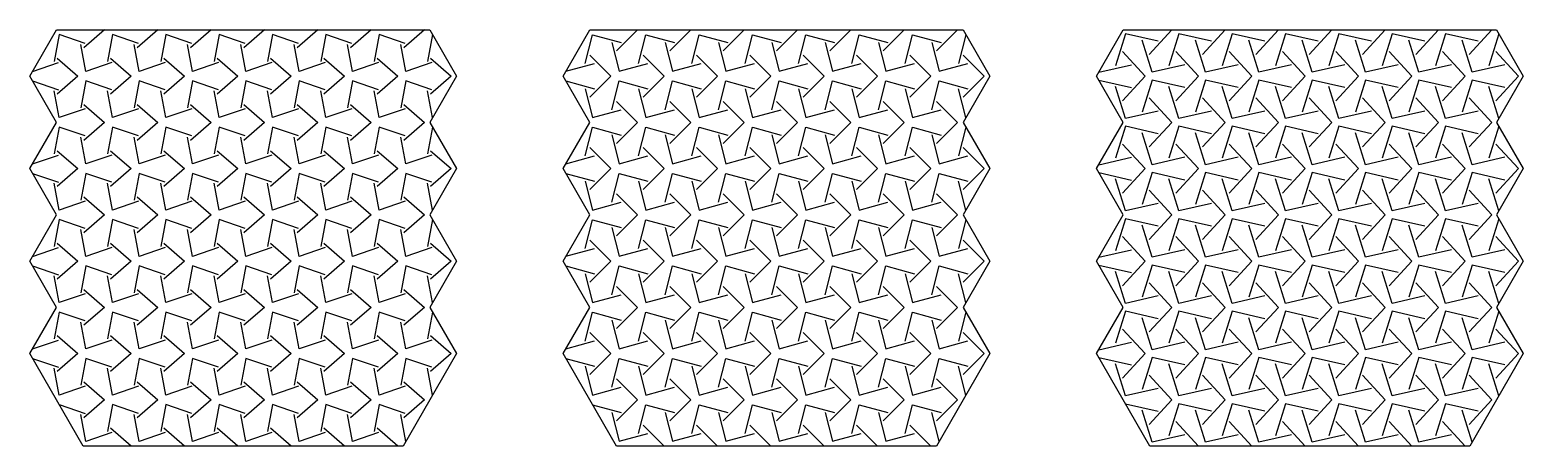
# Model space of a CAD drawing. Extents: x -340 to 140, y -39 to 39.
# Drawn here: x -340 to -60, y -39 to 39 of the extents above; entities that cross this region are included whole.
import ezdxf

# ---------------------------------------------------------------- set-up
doc = ezdxf.new("R2010")
doc.units = 0
doc.layers.add('DEFAULT', color=7, linetype='CONTINUOUS')

msp = doc.modelspace()

# ---------------------------------------------------------------- linework, layer by layer
at = {"layer": 'DEFAULT'}
for p, q in [((-340, 30.31), (-335, 38.97)), ((-334.49, 38.08), (-335.47, 33.06)), ((-335, 38.97), (-265, 38.97)), ((-329.65, 36.43), (-334.49, 38.08)), ((-326.03, 38.97), (-329.88, 35.61)), ((-324.49, 38.08), (-325.47, 33.06)), ((-319.65, 36.43), (-324.49, 38.08)), ((-316.03, 38.97), (-319.88, 35.61)), ((-314.49, 38.08), (-315.47, 33.06)), ((-309.65, 36.43), (-314.49, 38.08)), ((-306.03, 38.97), (-309.88, 35.61)), ((-304.49, 38.08), (-305.47, 33.06)), ((-299.65, 36.43), (-304.49, 38.08)), ((-296.03, 38.97), (-299.88, 35.61)), ((-294.49, 38.08), (-295.47, 33.06)), ((-289.65, 36.43), (-294.49, 38.08)), ((-286.03, 38.97), (-289.88, 35.61)), ((-284.49, 38.08), (-285.47, 33.06)), ((-279.65, 36.43), (-284.49, 38.08)), ((-276.03, 38.97), (-279.88, 35.61)), ((-274.49, 38.08), (-275.47, 33.06)), ((-269.65, 36.43), (-274.49, 38.08)), ((-266.03, 38.97), (-269.88, 35.61)), ((-264.49, 38.08), (-265.47, 33.06)), ((-265, 38.97), (-260, 30.31)), ((-240, 30.31), (-235, 38.97)), ((-235.9, 32.68), (-234.48, 38.07)), ((-235, 38.97), (-165, 38.97)), ((-234.48, 38.07), (-229.1, 36.6)), ((-230.9, 36.61), (-229.48, 31.22)), ((-226.04, 38.97), (-230, 35.04)), ((-225.9, 32.68), (-224.48, 38.07)), ((-224.48, 38.07), (-219.1, 36.6)), ((-220.9, 36.61), (-219.48, 31.22)), ((-216.04, 38.97), (-220, 35.04)), ((-215.9, 32.68), (-214.48, 38.07)), ((-214.48, 38.07), (-209.1, 36.6)), ((-210.9, 36.61), (-209.48, 31.22)), ((-206.04, 38.97), (-210, 35.04)), ((-205.9, 32.68), (-204.48, 38.07)), ((-204.48, 38.07), (-199.1, 36.6)), ((-200.9, 36.61), (-199.48, 31.22)), ((-196.04, 38.97), (-200, 35.04)), ((-195.9, 32.68), (-194.48, 38.07)), ((-194.48, 38.07), (-189.1, 36.6)), ((-190.9, 36.61), (-189.48, 31.22)), ((-186.04, 38.97), (-190, 35.04)), ((-185.9, 32.68), (-184.48, 38.07)), ((-184.48, 38.07), (-179.1, 36.6)), ((-180.9, 36.61), (-179.48, 31.22)), ((-176.04, 38.97), (-180, 35.04)), ((-175.9, 32.68), (-174.48, 38.07)), ((-174.48, 38.07), (-169.1, 36.6)), ((-170.9, 36.61), (-169.48, 31.22)), ((-166.04, 38.97), (-170, 35.04)), ((-164.48, 38.07), (-165.9, 32.68)), ((-165, 38.97), (-160, 30.31)), ((-140, 30.31), (-135, 38.97)), ((-134.58, 38.24), (-136.43, 32.24)), ((-135, 38.97), (-65, 38.97)), ((-128.46, 36.85), (-134.58, 38.24)), ((-129.58, 31.05), (-131.43, 37.04)), ((-125.85, 38.97), (-130.11, 34.37)), ((-124.58, 38.24), (-126.43, 32.24)), ((-118.46, 36.85), (-124.58, 38.24)), ((-119.58, 31.05), (-121.43, 37.04)), ((-115.85, 38.97), (-120.11, 34.37)), ((-114.58, 38.24), (-116.43, 32.24)), ((-108.46, 36.85), (-114.58, 38.24)), ((-109.58, 31.05), (-111.43, 37.04)), ((-105.85, 38.97), (-110.11, 34.37)), ((-104.58, 38.24), (-106.43, 32.24)), ((-98.46, 36.85), (-104.58, 38.24)), ((-99.58, 31.05), (-101.43, 37.04)), ((-95.85, 38.97), (-100.11, 34.37)), ((-94.58, 38.24), (-96.43, 32.24)), ((-88.46, 36.85), (-94.58, 38.24)), ((-89.58, 31.05), (-91.43, 37.04)), ((-85.85, 38.97), (-90.11, 34.37)), ((-84.58, 38.24), (-86.43, 32.24)), ((-78.46, 36.85), (-84.58, 38.24)), ((-79.58, 31.05), (-81.43, 37.04)), ((-75.85, 38.97), (-80.11, 34.37)), ((-74.58, 38.24), (-76.43, 32.24)), ((-68.46, 36.85), (-74.58, 38.24)), ((-69.58, 31.05), (-71.43, 37.04)), ((-65.85, 38.97), (-70.11, 34.37)), ((-64.58, 38.24), (-66.43, 32.24)), ((-65, 38.97), (-60, 30.31)), ((-334.88, 33.67), (-331.03, 30.31)), ((-329.49, 31.2), (-330.47, 36.22)), ((-324.88, 33.67), (-321.03, 30.31)), ((-319.49, 31.2), (-320.47, 36.22)), ((-314.88, 33.67), (-311.03, 30.31)), ((-309.49, 31.2), (-310.47, 36.22)), ((-304.88, 33.67), (-301.03, 30.31)), ((-299.49, 31.2), (-300.47, 36.22)), ((-294.88, 33.67), (-291.03, 30.31)), ((-289.49, 31.2), (-290.47, 36.22)), ((-284.88, 33.67), (-281.03, 30.31)), ((-279.49, 31.2), (-280.47, 36.22)), ((-274.88, 33.67), (-271.03, 30.31)), ((-269.49, 31.2), (-270.47, 36.22)), ((-264.88, 33.67), (-261.03, 30.31)), ((-231.04, 30.31), (-235, 34.24)), ((-221.04, 30.31), (-225, 34.24)), ((-211.04, 30.31), (-215, 34.24)), ((-201.04, 30.31), (-205, 34.24)), ((-191.04, 30.31), (-195, 34.24)), ((-181.04, 30.31), (-185, 34.24)), ((-171.04, 30.31), (-175, 34.24)), ((-161.04, 30.31), (-165, 34.24)), ((-135.11, 34.91), (-130.85, 30.31)), ((-125.11, 34.91), (-120.85, 30.31)), ((-115.11, 34.91), (-110.85, 30.31)), ((-105.11, 34.91), (-100.85, 30.31)), ((-95.11, 34.91), (-90.85, 30.31)), ((-85.11, 34.91), (-80.85, 30.31)), ((-75.11, 34.91), (-70.85, 30.31)), ((-65.11, 34.91), (-60.85, 30.31)), ((-339.49, 31.2), (-334.65, 32.85)), ((-324.65, 32.85), (-329.49, 31.2)), ((-314.65, 32.85), (-319.49, 31.2)), ((-304.65, 32.85), (-309.49, 31.2)), ((-294.65, 32.85), (-299.49, 31.2)), ((-284.65, 32.85), (-289.49, 31.2)), ((-274.65, 32.85), (-279.49, 31.2)), ((-264.65, 32.85), (-269.49, 31.2)), ((-239.48, 31.22), (-234.1, 32.68)), ((-229.48, 31.22), (-224.1, 32.68)), ((-219.48, 31.22), (-214.1, 32.68)), ((-209.48, 31.22), (-204.1, 32.68)), ((-199.48, 31.22), (-194.1, 32.68)), ((-189.48, 31.22), (-184.1, 32.68)), ((-179.48, 31.22), (-174.1, 32.68)), ((-169.48, 31.22), (-164.1, 32.68)), ((-139.58, 31.05), (-133.46, 32.44)), ((-123.46, 32.44), (-129.58, 31.05)), ((-113.46, 32.44), (-119.58, 31.05)), ((-103.46, 32.44), (-109.58, 31.05)), ((-93.46, 32.44), (-99.58, 31.05)), ((-83.46, 32.44), (-89.58, 31.05)), ((-73.46, 32.44), (-79.58, 31.05)), ((-63.46, 32.44), (-69.58, 31.05)), ((-335, 21.65), (-340, 30.31)), ((-339.49, 29.42), (-334.65, 27.77)), ((-331.03, 30.31), (-334.88, 26.95)), ((-329.49, 29.42), (-330.47, 24.4)), ((-324.65, 27.77), (-329.49, 29.42)), ((-321.03, 30.31), (-324.88, 26.95)), ((-319.49, 29.42), (-320.47, 24.4)), ((-314.65, 27.77), (-319.49, 29.42)), ((-311.03, 30.31), (-314.88, 26.95)), ((-309.49, 29.42), (-310.47, 24.4)), ((-304.65, 27.77), (-309.49, 29.42)), ((-301.03, 30.31), (-304.88, 26.95)), ((-299.49, 29.42), (-300.47, 24.4)), ((-294.65, 27.77), (-299.49, 29.42)), ((-291.03, 30.31), (-294.88, 26.95)), ((-289.49, 29.42), (-290.47, 24.4)), ((-284.65, 27.77), (-289.49, 29.42)), ((-281.03, 30.31), (-284.88, 26.95)), ((-279.49, 29.42), (-280.47, 24.4)), ((-274.65, 27.77), (-279.49, 29.42)), ((-271.03, 30.31), (-274.88, 26.95)), ((-269.49, 29.42), (-270.47, 24.4)), ((-264.65, 27.77), (-269.49, 29.42)), ((-260, 30.31), (-265, 21.65)), ((-261.03, 30.31), (-264.88, 26.95)), ((-235, 21.65), (-240, 30.31)), ((-239.48, 29.41), (-234.1, 27.94)), ((-235, 26.38), (-231.04, 30.31)), ((-230.9, 24.02), (-229.48, 29.41)), ((-229.48, 29.41), (-224.1, 27.94)), ((-225, 26.38), (-221.04, 30.31)), ((-220.9, 24.02), (-219.48, 29.41)), ((-219.48, 29.41), (-214.1, 27.94)), ((-215, 26.38), (-211.04, 30.31)), ((-210.9, 24.02), (-209.48, 29.41)), ((-209.48, 29.41), (-204.1, 27.94)), ((-205, 26.38), (-201.04, 30.31)), ((-200.9, 24.02), (-199.48, 29.41)), ((-199.48, 29.41), (-194.1, 27.94)), ((-195, 26.38), (-191.04, 30.31)), ((-190.9, 24.02), (-189.48, 29.41)), ((-189.48, 29.41), (-184.1, 27.94)), ((-185, 26.38), (-181.04, 30.31)), ((-180.9, 24.02), (-179.48, 29.41)), ((-179.48, 29.41), (-174.1, 27.94)), ((-175, 26.38), (-171.04, 30.31)), ((-170.9, 24.02), (-169.48, 29.41)), ((-169.48, 29.41), (-164.1, 27.94)), ((-160, 30.31), (-165, 21.65)), ((-165, 26.38), (-161.04, 30.31)), ((-135, 21.65), (-140, 30.31)), ((-139.58, 29.58), (-133.46, 28.18)), ((-134.58, 22.39), (-136.43, 28.38)), ((-130.85, 30.31), (-135.11, 25.71)), ((-129.58, 29.58), (-131.43, 23.58)), ((-123.46, 28.18), (-129.58, 29.58)), ((-124.58, 22.39), (-126.43, 28.38)), ((-120.85, 30.31), (-125.11, 25.71)), ((-119.58, 29.58), (-121.43, 23.58)), ((-113.46, 28.18), (-119.58, 29.58)), ((-114.58, 22.39), (-116.43, 28.38)), ((-110.85, 30.31), (-115.11, 25.71)), ((-109.58, 29.58), (-111.43, 23.58)), ((-103.46, 28.18), (-109.58, 29.58)), ((-104.58, 22.39), (-106.43, 28.38)), ((-100.85, 30.31), (-105.11, 25.71)), ((-99.58, 29.58), (-101.43, 23.58)), ((-93.46, 28.18), (-99.58, 29.58)), ((-94.58, 22.39), (-96.43, 28.38)), ((-90.85, 30.31), (-95.11, 25.71)), ((-89.58, 29.58), (-91.43, 23.58)), ((-83.46, 28.18), (-89.58, 29.58)), ((-84.58, 22.39), (-86.43, 28.38)), ((-80.85, 30.31), (-85.11, 25.71)), ((-79.58, 29.58), (-81.43, 23.58)), ((-73.46, 28.18), (-79.58, 29.58)), ((-74.58, 22.39), (-76.43, 28.38)), ((-70.85, 30.31), (-75.11, 25.71)), ((-69.58, 29.58), (-71.43, 23.58)), ((-63.46, 28.18), (-69.58, 29.58)), ((-64.58, 22.39), (-66.43, 28.38)), ((-60.85, 30.31), (-65.11, 25.71)), ((-60, 30.31), (-65, 21.65)), ((-334.49, 22.54), (-335.47, 27.56)), ((-324.49, 22.54), (-325.47, 27.56)), ((-314.49, 22.54), (-315.47, 27.56)), ((-304.49, 22.54), (-305.47, 27.56)), ((-294.49, 22.54), (-295.47, 27.56)), ((-284.49, 22.54), (-285.47, 27.56)), ((-274.49, 22.54), (-275.47, 27.56)), ((-264.49, 22.54), (-265.47, 27.56)), ((-235.9, 27.95), (-234.48, 22.56)), ((-226.04, 21.65), (-230, 25.58)), ((-225.9, 27.95), (-224.48, 22.56)), ((-216.04, 21.65), (-220, 25.58)), ((-215.9, 27.95), (-214.48, 22.56)), ((-206.04, 21.65), (-210, 25.58)), ((-205.9, 27.95), (-204.48, 22.56)), ((-196.04, 21.65), (-200, 25.58)), ((-195.9, 27.95), (-194.48, 22.56)), ((-186.04, 21.65), (-190, 25.58)), ((-185.9, 27.95), (-184.48, 22.56)), ((-176.04, 21.65), (-180, 25.58)), ((-175.9, 27.95), (-174.48, 22.56)), ((-166.04, 21.65), (-170, 25.58)), ((-164.48, 22.56), (-165.9, 27.95)), ((-130.11, 26.25), (-125.85, 21.65)), ((-120.11, 26.25), (-115.85, 21.65)), ((-110.11, 26.25), (-105.85, 21.65)), ((-100.11, 26.25), (-95.85, 21.65)), ((-90.11, 26.25), (-85.85, 21.65)), ((-80.11, 26.25), (-75.85, 21.65)), ((-70.11, 26.25), (-65.85, 21.65)), ((-329.65, 24.19), (-334.49, 22.54)), ((-329.88, 25.01), (-326.03, 21.65)), ((-319.65, 24.19), (-324.49, 22.54)), ((-319.88, 25.01), (-316.03, 21.65)), ((-309.65, 24.19), (-314.49, 22.54)), ((-309.88, 25.01), (-306.03, 21.65)), ((-299.65, 24.19), (-304.49, 22.54)), ((-299.88, 25.01), (-296.03, 21.65)), ((-289.65, 24.19), (-294.49, 22.54)), ((-289.88, 25.01), (-286.03, 21.65)), ((-279.65, 24.19), (-284.49, 22.54)), ((-279.88, 25.01), (-276.03, 21.65)), ((-269.65, 24.19), (-274.49, 22.54)), ((-269.88, 25.01), (-266.03, 21.65)), ((-234.48, 22.56), (-229.1, 24.02)), ((-224.48, 22.56), (-219.1, 24.02)), ((-214.48, 22.56), (-209.1, 24.02)), ((-204.48, 22.56), (-199.1, 24.02)), ((-194.48, 22.56), (-189.1, 24.02)), ((-184.48, 22.56), (-179.1, 24.02)), ((-174.48, 22.56), (-169.1, 24.02)), ((-128.46, 23.78), (-134.58, 22.39)), ((-118.46, 23.78), (-124.58, 22.39)), ((-108.46, 23.78), (-114.58, 22.39)), ((-98.46, 23.78), (-104.58, 22.39)), ((-88.46, 23.78), (-94.58, 22.39)), ((-78.46, 23.78), (-84.58, 22.39)), ((-68.46, 23.78), (-74.58, 22.39)), ((-340, 12.99), (-335, 21.65)), ((-334.49, 20.76), (-335.47, 15.74)), ((-329.65, 19.11), (-334.49, 20.76)), ((-326.03, 21.65), (-329.88, 18.29)), ((-324.49, 20.76), (-325.47, 15.74)), ((-319.65, 19.11), (-324.49, 20.76)), ((-316.03, 21.65), (-319.88, 18.29)), ((-314.49, 20.76), (-315.47, 15.74)), ((-309.65, 19.11), (-314.49, 20.76)), ((-306.03, 21.65), (-309.88, 18.29)), ((-304.49, 20.76), (-305.47, 15.74)), ((-299.65, 19.11), (-304.49, 20.76)), ((-296.03, 21.65), (-299.88, 18.29)), ((-294.49, 20.76), (-295.47, 15.74)), ((-289.65, 19.11), (-294.49, 20.76)), ((-286.03, 21.65), (-289.88, 18.29)), ((-284.49, 20.76), (-285.47, 15.74)), ((-279.65, 19.11), (-284.49, 20.76)), ((-276.03, 21.65), (-279.88, 18.29)), ((-274.49, 20.76), (-275.47, 15.74)), ((-269.65, 19.11), (-274.49, 20.76)), ((-266.03, 21.65), (-269.88, 18.29)), ((-264.49, 20.76), (-265.47, 15.74)), ((-265, 21.65), (-260, 12.99)), ((-240, 12.99), (-235, 21.65)), ((-235.9, 15.36), (-234.48, 20.75)), ((-234.48, 20.75), (-229.1, 19.28)), ((-230, 17.72), (-226.04, 21.65)), ((-225.9, 15.36), (-224.48, 20.75)), ((-224.48, 20.75), (-219.1, 19.28)), ((-220, 17.72), (-216.04, 21.65)), ((-215.9, 15.36), (-214.48, 20.75)), ((-214.48, 20.75), (-209.1, 19.28)), ((-210, 17.72), (-206.04, 21.65)), ((-205.9, 15.36), (-204.48, 20.75)), ((-204.48, 20.75), (-199.1, 19.28)), ((-200, 17.72), (-196.04, 21.65)), ((-195.9, 15.36), (-194.48, 20.75)), ((-194.48, 20.75), (-189.1, 19.28)), ((-190, 17.72), (-186.04, 21.65)), ((-185.9, 15.36), (-184.48, 20.75)), ((-184.48, 20.75), (-179.1, 19.28)), ((-180, 17.72), (-176.04, 21.65)), ((-175.9, 15.36), (-174.48, 20.75)), ((-174.48, 20.75), (-169.1, 19.28)), ((-170, 17.72), (-166.04, 21.65)), ((-164.48, 20.75), (-165.9, 15.36)), ((-165, 21.65), (-160, 12.99)), ((-140, 12.99), (-135, 21.65)), ((-134.58, 20.92), (-136.43, 14.92)), ((-128.46, 19.52), (-134.58, 20.92)), ((-129.58, 13.73), (-131.43, 19.72)), ((-125.85, 21.65), (-130.11, 17.05)), ((-124.58, 20.92), (-126.43, 14.92)), ((-118.46, 19.52), (-124.58, 20.92)), ((-119.58, 13.73), (-121.43, 19.72)), ((-115.85, 21.65), (-120.11, 17.05)), ((-114.58, 20.92), (-116.43, 14.92)), ((-108.46, 19.52), (-114.58, 20.92)), ((-109.58, 13.73), (-111.43, 19.72)), ((-105.85, 21.65), (-110.11, 17.05)), ((-104.58, 20.92), (-106.43, 14.92)), ((-98.46, 19.52), (-104.58, 20.92)), ((-99.58, 13.73), (-101.43, 19.72)), ((-95.85, 21.65), (-100.11, 17.05)), ((-94.58, 20.92), (-96.43, 14.92)), ((-88.46, 19.52), (-94.58, 20.92)), ((-89.58, 13.73), (-91.43, 19.72)), ((-85.85, 21.65), (-90.11, 17.05)), ((-84.58, 20.92), (-86.43, 14.92)), ((-78.46, 19.52), (-84.58, 20.92)), ((-79.58, 13.73), (-81.43, 19.72)), ((-75.85, 21.65), (-80.11, 17.05)), ((-74.58, 20.92), (-76.43, 14.92)), ((-68.46, 19.52), (-74.58, 20.92)), ((-69.58, 13.73), (-71.43, 19.72)), ((-65.85, 21.65), (-70.11, 17.05)), ((-64.58, 20.92), (-66.43, 14.92)), ((-65, 21.65), (-60, 12.99)), ((-329.49, 13.88), (-330.47, 18.9)), ((-319.49, 13.88), (-320.47, 18.9)), ((-309.49, 13.88), (-310.47, 18.9)), ((-299.49, 13.88), (-300.47, 18.9)), ((-289.49, 13.88), (-290.47, 18.9)), ((-279.49, 13.88), (-280.47, 18.9)), ((-269.49, 13.88), (-270.47, 18.9)), ((-231.04, 12.99), (-235, 16.92)), ((-230.9, 19.29), (-229.48, 13.9)), ((-221.04, 12.99), (-225, 16.92)), ((-220.9, 19.29), (-219.48, 13.9)), ((-211.04, 12.99), (-215, 16.92)), ((-210.9, 19.29), (-209.48, 13.9)), ((-201.04, 12.99), (-205, 16.92)), ((-200.9, 19.29), (-199.48, 13.9)), ((-191.04, 12.99), (-195, 16.92)), ((-190.9, 19.29), (-189.48, 13.9)), ((-181.04, 12.99), (-185, 16.92)), ((-180.9, 19.29), (-179.48, 13.9)), ((-171.04, 12.99), (-175, 16.92)), ((-170.9, 19.29), (-169.48, 13.9)), ((-161.04, 12.99), (-165, 16.92)), ((-135.11, 17.59), (-130.85, 12.99)), ((-125.11, 17.59), (-120.85, 12.99)), ((-115.11, 17.59), (-110.85, 12.99)), ((-105.11, 17.59), (-100.85, 12.99)), ((-95.11, 17.59), (-90.85, 12.99)), ((-85.11, 17.59), (-80.85, 12.99)), ((-75.11, 17.59), (-70.85, 12.99)), ((-65.11, 17.59), (-60.85, 12.99)), ((-339.49, 13.88), (-334.65, 15.53)), ((-334.88, 16.35), (-331.03, 12.99)), ((-324.65, 15.53), (-329.49, 13.88)), ((-324.88, 16.35), (-321.03, 12.99)), ((-314.65, 15.53), (-319.49, 13.88)), ((-314.88, 16.35), (-311.03, 12.99)), ((-304.65, 15.53), (-309.49, 13.88)), ((-304.88, 16.35), (-301.03, 12.99)), ((-294.65, 15.53), (-299.49, 13.88)), ((-294.88, 16.35), (-291.03, 12.99)), ((-284.65, 15.53), (-289.49, 13.88)), ((-284.88, 16.35), (-281.03, 12.99)), ((-274.65, 15.53), (-279.49, 13.88)), ((-274.88, 16.35), (-271.03, 12.99)), ((-264.65, 15.53), (-269.49, 13.88)), ((-264.88, 16.35), (-261.03, 12.99)), ((-239.48, 13.9), (-234.1, 15.36)), ((-229.48, 13.9), (-224.1, 15.36)), ((-219.48, 13.9), (-214.1, 15.36)), ((-209.48, 13.9), (-204.1, 15.36)), ((-199.48, 13.9), (-194.1, 15.36)), ((-189.48, 13.9), (-184.1, 15.36)), ((-179.48, 13.9), (-174.1, 15.36)), ((-169.48, 13.9), (-164.1, 15.36)), ((-139.58, 13.73), (-133.46, 15.12)), ((-123.46, 15.12), (-129.58, 13.73)), ((-113.46, 15.12), (-119.58, 13.73)), ((-103.46, 15.12), (-109.58, 13.73)), ((-93.46, 15.12), (-99.58, 13.73)), ((-83.46, 15.12), (-89.58, 13.73)), ((-73.46, 15.12), (-79.58, 13.73)), ((-63.46, 15.12), (-69.58, 13.73)), ((-335, 4.33), (-340, 12.99)), ((-339.49, 12.1), (-334.65, 10.45)), ((-331.03, 12.99), (-334.88, 9.63)), ((-329.49, 12.1), (-330.47, 7.08)), ((-324.65, 10.45), (-329.49, 12.1)), ((-321.03, 12.99), (-324.88, 9.63)), ((-319.49, 12.1), (-320.47, 7.08)), ((-314.65, 10.45), (-319.49, 12.1)), ((-311.03, 12.99), (-314.88, 9.63)), ((-309.49, 12.1), (-310.47, 7.08)), ((-304.65, 10.45), (-309.49, 12.1)), ((-301.03, 12.99), (-304.88, 9.63)), ((-299.49, 12.1), (-300.47, 7.08)), ((-294.65, 10.45), (-299.49, 12.1)), ((-291.03, 12.99), (-294.88, 9.63)), ((-289.49, 12.1), (-290.47, 7.08)), ((-284.65, 10.45), (-289.49, 12.1)), ((-281.03, 12.99), (-284.88, 9.63)), ((-279.49, 12.1), (-280.47, 7.08)), ((-274.65, 10.45), (-279.49, 12.1)), ((-271.03, 12.99), (-274.88, 9.63)), ((-269.49, 12.1), (-270.47, 7.08)), ((-264.65, 10.45), (-269.49, 12.1)), ((-260, 12.99), (-265, 4.33)), ((-261.03, 12.99), (-264.88, 9.63)), ((-235, 4.33), (-240, 12.99)), ((-239.48, 12.09), (-234.1, 10.62)), ((-235, 9.06), (-231.04, 12.99)), ((-230.9, 6.7), (-229.48, 12.09)), ((-229.48, 12.09), (-224.1, 10.62)), ((-225, 9.06), (-221.04, 12.99)), ((-220.9, 6.7), (-219.48, 12.09)), ((-219.48, 12.09), (-214.1, 10.62)), ((-215, 9.06), (-211.04, 12.99)), ((-210.9, 6.7), (-209.48, 12.09)), ((-209.48, 12.09), (-204.1, 10.62)), ((-205, 9.06), (-201.04, 12.99)), ((-200.9, 6.7), (-199.48, 12.09)), ((-199.48, 12.09), (-194.1, 10.62)), ((-195, 9.06), (-191.04, 12.99)), ((-190.9, 6.7), (-189.48, 12.09)), ((-189.48, 12.09), (-184.1, 10.62)), ((-185, 9.06), (-181.04, 12.99)), ((-180.9, 6.7), (-179.48, 12.09)), ((-179.48, 12.09), (-174.1, 10.62)), ((-175, 9.06), (-171.04, 12.99)), ((-170.9, 6.7), (-169.48, 12.09)), ((-169.48, 12.09), (-164.1, 10.62)), ((-160, 12.99), (-165, 4.33)), ((-165, 9.06), (-161.04, 12.99)), ((-135, 4.33), (-140, 12.99)), ((-139.58, 12.26), (-133.46, 10.86)), ((-130.85, 12.99), (-135.11, 8.39)), ((-129.58, 12.26), (-131.43, 6.26)), ((-123.46, 10.86), (-129.58, 12.26)), ((-120.85, 12.99), (-125.11, 8.39)), ((-119.58, 12.26), (-121.43, 6.26)), ((-113.46, 10.86), (-119.58, 12.26)), ((-110.85, 12.99), (-115.11, 8.39)), ((-109.58, 12.26), (-111.43, 6.26)), ((-103.46, 10.86), (-109.58, 12.26)), ((-100.85, 12.99), (-105.11, 8.39)), ((-99.58, 12.26), (-101.43, 6.26)), ((-93.46, 10.86), (-99.58, 12.26)), ((-90.85, 12.99), (-95.11, 8.39)), ((-89.58, 12.26), (-91.43, 6.26)), ((-83.46, 10.86), (-89.58, 12.26)), ((-80.85, 12.99), (-85.11, 8.39)), ((-79.58, 12.26), (-81.43, 6.26)), ((-73.46, 10.86), (-79.58, 12.26)), ((-70.85, 12.99), (-75.11, 8.39)), ((-69.58, 12.26), (-71.43, 6.26)), ((-63.46, 10.86), (-69.58, 12.26)), ((-60.85, 12.99), (-65.11, 8.39)), ((-60, 12.99), (-65, 4.33)), ((-334.49, 5.22), (-335.47, 10.24)), ((-324.49, 5.22), (-325.47, 10.24)), ((-314.49, 5.22), (-315.47, 10.24)), ((-304.49, 5.22), (-305.47, 10.24)), ((-294.49, 5.22), (-295.47, 10.24)), ((-284.49, 5.22), (-285.47, 10.24)), ((-274.49, 5.22), (-275.47, 10.24)), ((-264.49, 5.22), (-265.47, 10.24)), ((-235.9, 10.63), (-234.48, 5.24)), ((-225.9, 10.63), (-224.48, 5.24)), ((-215.9, 10.63), (-214.48, 5.24)), ((-205.9, 10.63), (-204.48, 5.24)), ((-195.9, 10.63), (-194.48, 5.24)), ((-185.9, 10.63), (-184.48, 5.24)), ((-175.9, 10.63), (-174.48, 5.24)), ((-164.48, 5.24), (-165.9, 10.63)), ((-134.58, 5.07), (-136.43, 11.06)), ((-130.11, 8.93), (-125.85, 4.33)), ((-124.58, 5.07), (-126.43, 11.06)), ((-120.11, 8.93), (-115.85, 4.33)), ((-114.58, 5.07), (-116.43, 11.06)), ((-110.11, 8.93), (-105.85, 4.33)), ((-104.58, 5.07), (-106.43, 11.06)), ((-100.11, 8.93), (-95.85, 4.33)), ((-94.58, 5.07), (-96.43, 11.06)), ((-90.11, 8.93), (-85.85, 4.33)), ((-84.58, 5.07), (-86.43, 11.06)), ((-80.11, 8.93), (-75.85, 4.33)), ((-74.58, 5.07), (-76.43, 11.06)), ((-70.11, 8.93), (-65.85, 4.33)), ((-64.58, 5.07), (-66.43, 11.06)), ((-329.65, 6.87), (-334.49, 5.22)), ((-329.88, 7.69), (-326.03, 4.33)), ((-319.65, 6.87), (-324.49, 5.22)), ((-319.88, 7.69), (-316.03, 4.33)), ((-309.65, 6.87), (-314.49, 5.22)), ((-309.88, 7.69), (-306.03, 4.33)), ((-299.65, 6.87), (-304.49, 5.22)), ((-299.88, 7.69), (-296.03, 4.33)), ((-289.65, 6.87), (-294.49, 5.22)), ((-289.88, 7.69), (-286.03, 4.33)), ((-279.65, 6.87), (-284.49, 5.22)), ((-279.88, 7.69), (-276.03, 4.33)), ((-269.65, 6.87), (-274.49, 5.22)), ((-269.88, 7.69), (-266.03, 4.33)), ((-234.48, 5.24), (-229.1, 6.7)), ((-226.04, 4.33), (-230, 8.26)), ((-224.48, 5.24), (-219.1, 6.7)), ((-216.04, 4.33), (-220, 8.26)), ((-214.48, 5.24), (-209.1, 6.7)), ((-206.04, 4.33), (-210, 8.26)), ((-204.48, 5.24), (-199.1, 6.7)), ((-196.04, 4.33), (-200, 8.26)), ((-194.48, 5.24), (-189.1, 6.7)), ((-186.04, 4.33), (-190, 8.26)), ((-184.48, 5.24), (-179.1, 6.7)), ((-176.04, 4.33), (-180, 8.26)), ((-174.48, 5.24), (-169.1, 6.7)), ((-166.04, 4.33), (-170, 8.26)), ((-128.46, 6.46), (-134.58, 5.07)), ((-118.46, 6.46), (-124.58, 5.07)), ((-108.46, 6.46), (-114.58, 5.07)), ((-98.46, 6.46), (-104.58, 5.07)), ((-88.46, 6.46), (-94.58, 5.07)), ((-78.46, 6.46), (-84.58, 5.07)), ((-68.46, 6.46), (-74.58, 5.07)), ((-340, -4.33), (-335, 4.33)), ((-334.49, 3.44), (-335.47, -1.58)), ((-329.65, 1.79), (-334.49, 3.44)), ((-326.03, 4.33), (-329.88, 0.97)), ((-324.49, 3.44), (-325.47, -1.58)), ((-319.65, 1.79), (-324.49, 3.44)), ((-316.03, 4.33), (-319.88, 0.97)), ((-314.49, 3.44), (-315.47, -1.58)), ((-309.65, 1.79), (-314.49, 3.44)), ((-306.03, 4.33), (-309.88, 0.97)), ((-304.49, 3.44), (-305.47, -1.58)), ((-299.65, 1.79), (-304.49, 3.44)), ((-296.03, 4.33), (-299.88, 0.97)), ((-294.49, 3.44), (-295.47, -1.58)), ((-289.65, 1.79), (-294.49, 3.44)), ((-286.03, 4.33), (-289.88, 0.97)), ((-284.49, 3.44), (-285.47, -1.58)), ((-279.65, 1.79), (-284.49, 3.44)), ((-276.03, 4.33), (-279.88, 0.97)), ((-274.49, 3.44), (-275.47, -1.58)), ((-269.65, 1.79), (-274.49, 3.44)), ((-266.03, 4.33), (-269.88, 0.97)), ((-264.49, 3.44), (-265.47, -1.58)), ((-265, 4.33), (-260, -4.33)), ((-240, -4.33), (-235, 4.33)), ((-235.9, -1.97), (-234.48, 3.43)), ((-234.48, 3.43), (-229.1, 1.96)), ((-230, 0.4), (-226.04, 4.33)), ((-225.9, -1.97), (-224.48, 3.43)), ((-224.48, 3.43), (-219.1, 1.96)), ((-220, 0.4), (-216.04, 4.33)), ((-215.9, -1.97), (-214.48, 3.43)), ((-214.48, 3.43), (-209.1, 1.96)), ((-210, 0.4), (-206.04, 4.33)), ((-205.9, -1.97), (-204.48, 3.43)), ((-204.48, 3.43), (-199.1, 1.96)), ((-200, 0.4), (-196.04, 4.33)), ((-195.9, -1.97), (-194.48, 3.43)), ((-194.48, 3.43), (-189.1, 1.96)), ((-190, 0.4), (-186.04, 4.33)), ((-185.9, -1.97), (-184.48, 3.43)), ((-184.48, 3.43), (-179.1, 1.96)), ((-180, 0.4), (-176.04, 4.33)), ((-175.9, -1.97), (-174.48, 3.43)), ((-174.48, 3.43), (-169.1, 1.96)), ((-170, 0.4), (-166.04, 4.33)), ((-164.48, 3.43), (-165.9, -1.97)), ((-165, 4.33), (-160, -4.33)), ((-140, -4.33), (-135, 4.33)), ((-134.58, 3.59), (-136.43, -2.4)), ((-128.46, 2.2), (-134.58, 3.59)), ((-125.85, 4.33), (-130.11, -0.27)), ((-124.58, 3.59), (-126.43, -2.4)), ((-118.46, 2.2), (-124.58, 3.59)), ((-115.85, 4.33), (-120.11, -0.27)), ((-114.58, 3.59), (-116.43, -2.4)), ((-108.46, 2.2), (-114.58, 3.59)), ((-105.85, 4.33), (-110.11, -0.27)), ((-104.58, 3.59), (-106.43, -2.4)), ((-98.46, 2.2), (-104.58, 3.59)), ((-95.85, 4.33), (-100.11, -0.27)), ((-94.58, 3.59), (-96.43, -2.4)), ((-88.46, 2.2), (-94.58, 3.59)), ((-85.85, 4.33), (-90.11, -0.27)), ((-84.58, 3.59), (-86.43, -2.4)), ((-78.46, 2.2), (-84.58, 3.59)), ((-75.85, 4.33), (-80.11, -0.27)), ((-74.58, 3.59), (-76.43, -2.4)), ((-68.46, 2.2), (-74.58, 3.59)), ((-65.85, 4.33), (-70.11, -0.27)), ((-64.58, 3.59), (-66.43, -2.4)), ((-65, 4.33), (-60, -4.33)), ((-329.49, -3.44), (-330.47, 1.58)), ((-319.49, -3.44), (-320.47, 1.58)), ((-309.49, -3.44), (-310.47, 1.58)), ((-299.49, -3.44), (-300.47, 1.58)), ((-289.49, -3.44), (-290.47, 1.58)), ((-279.49, -3.44), (-280.47, 1.58)), ((-269.49, -3.44), (-270.47, 1.58)), ((-230.9, 1.97), (-229.48, -3.43)), ((-220.9, 1.97), (-219.48, -3.43)), ((-210.9, 1.97), (-209.48, -3.43)), ((-200.9, 1.97), (-199.48, -3.43)), ((-190.9, 1.97), (-189.48, -3.43)), ((-180.9, 1.97), (-179.48, -3.43)), ((-170.9, 1.97), (-169.48, -3.43)), ((-135.11, 0.27), (-130.85, -4.33)), ((-129.58, -3.59), (-131.43, 2.4)), ((-125.11, 0.27), (-120.85, -4.33)), ((-119.58, -3.59), (-121.43, 2.4)), ((-115.11, 0.27), (-110.85, -4.33)), ((-109.58, -3.59), (-111.43, 2.4)), ((-105.11, 0.27), (-100.85, -4.33)), ((-99.58, -3.59), (-101.43, 2.4)), ((-95.11, 0.27), (-90.85, -4.33)), ((-89.58, -3.59), (-91.43, 2.4)), ((-85.11, 0.27), (-80.85, -4.33)), ((-79.58, -3.59), (-81.43, 2.4)), ((-75.11, 0.27), (-70.85, -4.33)), ((-69.58, -3.59), (-71.43, 2.4)), ((-65.11, 0.27), (-60.85, -4.33)), ((-339.49, -3.44), (-334.65, -1.79)), ((-334.88, -0.97), (-331.03, -4.33)), ((-324.65, -1.79), (-329.49, -3.44)), ((-324.88, -0.97), (-321.03, -4.33)), ((-314.65, -1.79), (-319.49, -3.44)), ((-314.88, -0.97), (-311.03, -4.33)), ((-304.65, -1.79), (-309.49, -3.44)), ((-304.88, -0.97), (-301.03, -4.33)), ((-294.65, -1.79), (-299.49, -3.44)), ((-294.88, -0.97), (-291.03, -4.33)), ((-284.65, -1.79), (-289.49, -3.44)), ((-284.88, -0.97), (-281.03, -4.33)), ((-274.65, -1.79), (-279.49, -3.44)), ((-274.88, -0.97), (-271.03, -4.33)), ((-264.65, -1.79), (-269.49, -3.44)), ((-264.88, -0.97), (-261.03, -4.33)), ((-239.48, -3.43), (-234.1, -1.96)), ((-231.04, -4.33), (-235, -0.4)), ((-229.48, -3.43), (-224.1, -1.96)), ((-221.04, -4.33), (-225, -0.4)), ((-219.48, -3.43), (-214.1, -1.96)), ((-211.04, -4.33), (-215, -0.4)), ((-209.48, -3.43), (-204.1, -1.96)), ((-201.04, -4.33), (-205, -0.4)), ((-199.48, -3.43), (-194.1, -1.96)), ((-191.04, -4.33), (-195, -0.4)), ((-189.48, -3.43), (-184.1, -1.96)), ((-181.04, -4.33), (-185, -0.4)), ((-179.48, -3.43), (-174.1, -1.96)), ((-171.04, -4.33), (-175, -0.4)), ((-169.48, -3.43), (-164.1, -1.96)), ((-161.04, -4.33), (-165, -0.4)), ((-139.58, -3.59), (-133.46, -2.2)), ((-123.46, -2.2), (-129.58, -3.59)), ((-113.46, -2.2), (-119.58, -3.59)), ((-103.46, -2.2), (-109.58, -3.59)), ((-93.46, -2.2), (-99.58, -3.59)), ((-83.46, -2.2), (-89.58, -3.59)), ((-73.46, -2.2), (-79.58, -3.59)), ((-63.46, -2.2), (-69.58, -3.59)), ((-335, -12.99), (-340, -4.33)), ((-339.49, -5.22), (-334.65, -6.87)), ((-331.03, -4.33), (-334.88, -7.69)), ((-329.49, -5.22), (-330.47, -10.24)), ((-324.65, -6.87), (-329.49, -5.22)), ((-321.03, -4.33), (-324.88, -7.69)), ((-319.49, -5.22), (-320.47, -10.24)), ((-314.65, -6.87), (-319.49, -5.22)), ((-311.03, -4.33), (-314.88, -7.69)), ((-309.49, -5.22), (-310.47, -10.24)), ((-304.65, -6.87), (-309.49, -5.22)), ((-301.03, -4.33), (-304.88, -7.69)), ((-299.49, -5.22), (-300.47, -10.24)), ((-294.65, -6.87), (-299.49, -5.22)), ((-291.03, -4.33), (-294.88, -7.69)), ((-289.49, -5.22), (-290.47, -10.24)), ((-284.65, -6.87), (-289.49, -5.22)), ((-281.03, -4.33), (-284.88, -7.69)), ((-279.49, -5.22), (-280.47, -10.24)), ((-274.65, -6.87), (-279.49, -5.22)), ((-271.03, -4.33), (-274.88, -7.69)), ((-269.49, -5.22), (-270.47, -10.24)), ((-264.65, -6.87), (-269.49, -5.22)), ((-260, -4.33), (-265, -12.99)), ((-261.03, -4.33), (-264.88, -7.69)), ((-235, -12.99), (-240, -4.33)), ((-239.48, -5.24), (-234.1, -6.7)), ((-235, -8.26), (-231.04, -4.33)), ((-230.9, -10.63), (-229.48, -5.24)), ((-229.48, -5.24), (-224.1, -6.7)), ((-225, -8.26), (-221.04, -4.33)), ((-220.9, -10.63), (-219.48, -5.24)), ((-219.48, -5.24), (-214.1, -6.7)), ((-215, -8.26), (-211.04, -4.33)), ((-210.9, -10.63), (-209.48, -5.24)), ((-209.48, -5.24), (-204.1, -6.7)), ((-205, -8.26), (-201.04, -4.33)), ((-200.9, -10.63), (-199.48, -5.24)), ((-199.48, -5.24), (-194.1, -6.7)), ((-195, -8.26), (-191.04, -4.33)), ((-190.9, -10.63), (-189.48, -5.24)), ((-189.48, -5.24), (-184.1, -6.7)), ((-185, -8.26), (-181.04, -4.33)), ((-180.9, -10.63), (-179.48, -5.24)), ((-179.48, -5.24), (-174.1, -6.7)), ((-175, -8.26), (-171.04, -4.33)), ((-170.9, -10.63), (-169.48, -5.24)), ((-169.48, -5.24), (-164.1, -6.7)), ((-160, -4.33), (-165, -12.99)), ((-165, -8.26), (-161.04, -4.33)), ((-135, -12.99), (-140, -4.33)), ((-139.58, -5.07), (-133.46, -6.46)), ((-130.85, -4.33), (-135.11, -8.93)), ((-129.58, -5.07), (-131.43, -11.06)), ((-123.46, -6.46), (-129.58, -5.07)), ((-120.85, -4.33), (-125.11, -8.93)), ((-119.58, -5.07), (-121.43, -11.06)), ((-113.46, -6.46), (-119.58, -5.07)), ((-110.85, -4.33), (-115.11, -8.93)), ((-109.58, -5.07), (-111.43, -11.06)), ((-103.46, -6.46), (-109.58, -5.07)), ((-100.85, -4.33), (-105.11, -8.93)), ((-99.58, -5.07), (-101.43, -11.06)), ((-93.46, -6.46), (-99.58, -5.07)), ((-90.85, -4.33), (-95.11, -8.93)), ((-89.58, -5.07), (-91.43, -11.06)), ((-83.46, -6.46), (-89.58, -5.07)), ((-80.85, -4.33), (-85.11, -8.93)), ((-79.58, -5.07), (-81.43, -11.06)), ((-73.46, -6.46), (-79.58, -5.07)), ((-70.85, -4.33), (-75.11, -8.93)), ((-69.58, -5.07), (-71.43, -11.06)), ((-63.46, -6.46), (-69.58, -5.07)), ((-60.85, -4.33), (-65.11, -8.93)), ((-60, -4.33), (-65, -12.99)), ((-334.49, -12.1), (-335.47, -7.08)), ((-324.49, -12.1), (-325.47, -7.08)), ((-314.49, -12.1), (-315.47, -7.08)), ((-304.49, -12.1), (-305.47, -7.08)), ((-294.49, -12.1), (-295.47, -7.08)), ((-284.49, -12.1), (-285.47, -7.08)), ((-274.49, -12.1), (-275.47, -7.08)), ((-264.49, -12.1), (-265.47, -7.08)), ((-235.9, -6.7), (-234.48, -12.09)), ((-225.9, -6.7), (-224.48, -12.09)), ((-215.9, -6.7), (-214.48, -12.09)), ((-205.9, -6.7), (-204.48, -12.09)), ((-195.9, -6.7), (-194.48, -12.09)), ((-185.9, -6.7), (-184.48, -12.09)), ((-175.9, -6.7), (-174.48, -12.09)), ((-164.48, -12.09), (-165.9, -6.7)), ((-134.58, -12.26), (-136.43, -6.26)), ((-130.11, -8.39), (-125.85, -12.99)), ((-124.58, -12.26), (-126.43, -6.26)), ((-120.11, -8.39), (-115.85, -12.99)), ((-114.58, -12.26), (-116.43, -6.26)), ((-110.11, -8.39), (-105.85, -12.99)), ((-104.58, -12.26), (-106.43, -6.26)), ((-100.11, -8.39), (-95.85, -12.99)), ((-94.58, -12.26), (-96.43, -6.26)), ((-90.11, -8.39), (-85.85, -12.99)), ((-84.58, -12.26), (-86.43, -6.26)), ((-80.11, -8.39), (-75.85, -12.99)), ((-74.58, -12.26), (-76.43, -6.26)), ((-70.11, -8.39), (-65.85, -12.99)), ((-64.58, -12.26), (-66.43, -6.26)), ((-329.65, -10.45), (-334.49, -12.1)), ((-329.88, -9.63), (-326.03, -12.99)), ((-319.65, -10.45), (-324.49, -12.1)), ((-319.88, -9.63), (-316.03, -12.99)), ((-309.65, -10.45), (-314.49, -12.1)), ((-309.88, -9.63), (-306.03, -12.99)), ((-299.65, -10.45), (-304.49, -12.1)), ((-299.88, -9.63), (-296.03, -12.99)), ((-289.65, -10.45), (-294.49, -12.1)), ((-289.88, -9.63), (-286.03, -12.99)), ((-279.65, -10.45), (-284.49, -12.1)), ((-279.88, -9.63), (-276.03, -12.99)), ((-269.65, -10.45), (-274.49, -12.1)), ((-269.88, -9.63), (-266.03, -12.99)), ((-234.48, -12.09), (-229.1, -10.62)), ((-226.04, -12.99), (-230, -9.06)), ((-224.48, -12.09), (-219.1, -10.62)), ((-216.04, -12.99), (-220, -9.06)), ((-214.48, -12.09), (-209.1, -10.62)), ((-206.04, -12.99), (-210, -9.06)), ((-204.48, -12.09), (-199.1, -10.62)), ((-196.04, -12.99), (-200, -9.06)), ((-194.48, -12.09), (-189.1, -10.62)), ((-186.04, -12.99), (-190, -9.06)), ((-184.48, -12.09), (-179.1, -10.62)), ((-176.04, -12.99), (-180, -9.06)), ((-174.48, -12.09), (-169.1, -10.62)), ((-166.04, -12.99), (-170, -9.06)), ((-128.46, -10.86), (-134.58, -12.26)), ((-118.46, -10.86), (-124.58, -12.26)), ((-108.46, -10.86), (-114.58, -12.26)), ((-98.46, -10.86), (-104.58, -12.26)), ((-88.46, -10.86), (-94.58, -12.26)), ((-78.46, -10.86), (-84.58, -12.26)), ((-68.46, -10.86), (-74.58, -12.26)), ((-340, -21.65), (-335, -12.99)), ((-334.49, -13.88), (-335.47, -18.9)), ((-329.65, -15.53), (-334.49, -13.88)), ((-326.03, -12.99), (-329.88, -16.35)), ((-324.49, -13.88), (-325.47, -18.9)), ((-319.65, -15.53), (-324.49, -13.88)), ((-316.03, -12.99), (-319.88, -16.35)), ((-314.49, -13.88), (-315.47, -18.9)), ((-309.65, -15.53), (-314.49, -13.88)), ((-306.03, -12.99), (-309.88, -16.35)), ((-304.49, -13.88), (-305.47, -18.9)), ((-299.65, -15.53), (-304.49, -13.88)), ((-296.03, -12.99), (-299.88, -16.35)), ((-294.49, -13.88), (-295.47, -18.9)), ((-289.65, -15.53), (-294.49, -13.88)), ((-286.03, -12.99), (-289.88, -16.35)), ((-284.49, -13.88), (-285.47, -18.9)), ((-279.65, -15.53), (-284.49, -13.88)), ((-276.03, -12.99), (-279.88, -16.35)), ((-274.49, -13.88), (-275.47, -18.9)), ((-269.65, -15.53), (-274.49, -13.88)), ((-266.03, -12.99), (-269.88, -16.35)), ((-264.49, -13.88), (-265.47, -18.9)), ((-265, -12.99), (-260, -21.65)), ((-240, -21.65), (-235, -12.99)), ((-235.9, -19.29), (-234.48, -13.9)), ((-234.48, -13.9), (-229.1, -15.36)), ((-230, -16.92), (-226.04, -12.99)), ((-225.9, -19.29), (-224.48, -13.9)), ((-224.48, -13.9), (-219.1, -15.36)), ((-220, -16.92), (-216.04, -12.99)), ((-215.9, -19.29), (-214.48, -13.9)), ((-214.48, -13.9), (-209.1, -15.36)), ((-210, -16.92), (-206.04, -12.99)), ((-205.9, -19.29), (-204.48, -13.9)), ((-204.48, -13.9), (-199.1, -15.36)), ((-200, -16.92), (-196.04, -12.99)), ((-195.9, -19.29), (-194.48, -13.9)), ((-194.48, -13.9), (-189.1, -15.36)), ((-190, -16.92), (-186.04, -12.99)), ((-185.9, -19.29), (-184.48, -13.9)), ((-184.48, -13.9), (-179.1, -15.36)), ((-180, -16.92), (-176.04, -12.99)), ((-175.9, -19.29), (-174.48, -13.9)), ((-174.48, -13.9), (-169.1, -15.36)), ((-170, -16.92), (-166.04, -12.99)), ((-164.48, -13.9), (-165.9, -19.29)), ((-165, -12.99), (-160, -21.65)), ((-140, -21.65), (-135, -12.99)), ((-134.58, -13.73), (-136.43, -19.72)), ((-128.46, -15.12), (-134.58, -13.73)), ((-125.85, -12.99), (-130.11, -17.59)), ((-124.58, -13.73), (-126.43, -19.72)), ((-118.46, -15.12), (-124.58, -13.73)), ((-115.85, -12.99), (-120.11, -17.59)), ((-114.58, -13.73), (-116.43, -19.72)), ((-108.46, -15.12), (-114.58, -13.73)), ((-105.85, -12.99), (-110.11, -17.59)), ((-104.58, -13.73), (-106.43, -19.72)), ((-98.46, -15.12), (-104.58, -13.73)), ((-95.85, -12.99), (-100.11, -17.59)), ((-94.58, -13.73), (-96.43, -19.72)), ((-88.46, -15.12), (-94.58, -13.73)), ((-85.85, -12.99), (-90.11, -17.59)), ((-84.58, -13.73), (-86.43, -19.72)), ((-78.46, -15.12), (-84.58, -13.73)), ((-75.85, -12.99), (-80.11, -17.59)), ((-74.58, -13.73), (-76.43, -19.72)), ((-68.46, -15.12), (-74.58, -13.73)), ((-65.85, -12.99), (-70.11, -17.59)), ((-64.58, -13.73), (-66.43, -19.72)), ((-65, -12.99), (-60, -21.65)), ((-329.49, -20.76), (-330.47, -15.74)), ((-319.49, -20.76), (-320.47, -15.74)), ((-309.49, -20.76), (-310.47, -15.74)), ((-299.49, -20.76), (-300.47, -15.74)), ((-289.49, -20.76), (-290.47, -15.74)), ((-279.49, -20.76), (-280.47, -15.74)), ((-269.49, -20.76), (-270.47, -15.74)), ((-230.9, -15.36), (-229.48, -20.75)), ((-220.9, -15.36), (-219.48, -20.75)), ((-210.9, -15.36), (-209.48, -20.75)), ((-200.9, -15.36), (-199.48, -20.75)), ((-190.9, -15.36), (-189.48, -20.75)), ((-180.9, -15.36), (-179.48, -20.75)), ((-170.9, -15.36), (-169.48, -20.75)), ((-129.58, -20.92), (-131.43, -14.92)), ((-119.58, -20.92), (-121.43, -14.92)), ((-109.58, -20.92), (-111.43, -14.92)), ((-99.58, -20.92), (-101.43, -14.92)), ((-89.58, -20.92), (-91.43, -14.92)), ((-79.58, -20.92), (-81.43, -14.92)), ((-69.58, -20.92), (-71.43, -14.92)), ((-339.49, -20.76), (-334.65, -19.11)), ((-334.88, -18.29), (-331.03, -21.65)), ((-324.65, -19.11), (-329.49, -20.76)), ((-324.88, -18.29), (-321.03, -21.65)), ((-314.65, -19.11), (-319.49, -20.76)), ((-314.88, -18.29), (-311.03, -21.65)), ((-304.65, -19.11), (-309.49, -20.76)), ((-304.88, -18.29), (-301.03, -21.65)), ((-294.65, -19.11), (-299.49, -20.76)), ((-294.88, -18.29), (-291.03, -21.65)), ((-284.65, -19.11), (-289.49, -20.76)), ((-284.88, -18.29), (-281.03, -21.65)), ((-274.65, -19.11), (-279.49, -20.76)), ((-274.88, -18.29), (-271.03, -21.65)), ((-264.65, -19.11), (-269.49, -20.76)), ((-264.88, -18.29), (-261.03, -21.65)), ((-239.48, -20.75), (-234.1, -19.28)), ((-231.04, -21.65), (-235, -17.72)), ((-229.48, -20.75), (-224.1, -19.28)), ((-221.04, -21.65), (-225, -17.72)), ((-219.48, -20.75), (-214.1, -19.28)), ((-211.04, -21.65), (-215, -17.72)), ((-209.48, -20.75), (-204.1, -19.28)), ((-201.04, -21.65), (-205, -17.72)), ((-199.48, -20.75), (-194.1, -19.28)), ((-191.04, -21.65), (-195, -17.72)), ((-189.48, -20.75), (-184.1, -19.28)), ((-181.04, -21.65), (-185, -17.72)), ((-179.48, -20.75), (-174.1, -19.28)), ((-171.04, -21.65), (-175, -17.72)), ((-169.48, -20.75), (-164.1, -19.28)), ((-161.04, -21.65), (-165, -17.72)), ((-139.58, -20.92), (-133.46, -19.52)), ((-135.11, -17.05), (-130.85, -21.65)), ((-123.46, -19.52), (-129.58, -20.92)), ((-125.11, -17.05), (-120.85, -21.65)), ((-113.46, -19.52), (-119.58, -20.92)), ((-115.11, -17.05), (-110.85, -21.65)), ((-103.46, -19.52), (-109.58, -20.92)), ((-105.11, -17.05), (-100.85, -21.65)), ((-93.46, -19.52), (-99.58, -20.92)), ((-95.11, -17.05), (-90.85, -21.65)), ((-83.46, -19.52), (-89.58, -20.92)), ((-85.11, -17.05), (-80.85, -21.65)), ((-73.46, -19.52), (-79.58, -20.92)), ((-75.11, -17.05), (-70.85, -21.65)), ((-63.46, -19.52), (-69.58, -20.92)), ((-65.11, -17.05), (-60.85, -21.65)), ((-330, -38.97), (-340, -21.65)), ((-331.03, -21.65), (-334.88, -25.01)), ((-321.03, -21.65), (-324.88, -25.01)), ((-311.03, -21.65), (-314.88, -25.01)), ((-301.03, -21.65), (-304.88, -25.01)), ((-291.03, -21.65), (-294.88, -25.01)), ((-281.03, -21.65), (-284.88, -25.01)), ((-271.03, -21.65), (-274.88, -25.01)), ((-260, -21.65), (-270, -38.97)), ((-261.03, -21.65), (-264.88, -25.01)), ((-230, -38.97), (-240, -21.65)), ((-235, -25.58), (-231.04, -21.65)), ((-225, -25.58), (-221.04, -21.65)), ((-215, -25.58), (-211.04, -21.65)), ((-205, -25.58), (-201.04, -21.65)), ((-195, -25.58), (-191.04, -21.65)), ((-185, -25.58), (-181.04, -21.65)), ((-175, -25.58), (-171.04, -21.65)), ((-160, -21.65), (-170, -38.97)), ((-165, -25.58), (-161.04, -21.65)), ((-130, -38.97), (-140, -21.65)), ((-139.58, -22.39), (-133.46, -23.78)), ((-130.85, -21.65), (-135.11, -26.25)), ((-129.58, -22.39), (-131.43, -28.38)), ((-123.46, -23.78), (-129.58, -22.39)), ((-120.85, -21.65), (-125.11, -26.25)), ((-119.58, -22.39), (-121.43, -28.38)), ((-113.46, -23.78), (-119.58, -22.39)), ((-110.85, -21.65), (-115.11, -26.25)), ((-109.58, -22.39), (-111.43, -28.38)), ((-103.46, -23.78), (-109.58, -22.39)), ((-100.85, -21.65), (-105.11, -26.25)), ((-99.58, -22.39), (-101.43, -28.38)), ((-93.46, -23.78), (-99.58, -22.39)), ((-90.85, -21.65), (-95.11, -26.25)), ((-89.58, -22.39), (-91.43, -28.38)), ((-83.46, -23.78), (-89.58, -22.39)), ((-80.85, -21.65), (-85.11, -26.25)), ((-79.58, -22.39), (-81.43, -28.38)), ((-73.46, -23.78), (-79.58, -22.39)), ((-70.85, -21.65), (-75.11, -26.25)), ((-69.58, -22.39), (-71.43, -28.38)), ((-60, -21.65), (-70, -38.97)), ((-63.46, -23.78), (-69.58, -22.39)), ((-60.85, -21.65), (-65.11, -26.25)), ((-339.49, -22.54), (-334.65, -24.19)), ((-334.49, -29.42), (-335.47, -24.4)), ((-329.49, -22.54), (-330.47, -27.56)), ((-324.65, -24.19), (-329.49, -22.54)), ((-324.49, -29.42), (-325.47, -24.4)), ((-319.49, -22.54), (-320.47, -27.56)), ((-314.65, -24.19), (-319.49, -22.54)), ((-314.49, -29.42), (-315.47, -24.4)), ((-309.49, -22.54), (-310.47, -27.56)), ((-304.65, -24.19), (-309.49, -22.54)), ((-304.49, -29.42), (-305.47, -24.4)), ((-299.49, -22.54), (-300.47, -27.56)), ((-294.65, -24.19), (-299.49, -22.54)), ((-294.49, -29.42), (-295.47, -24.4)), ((-289.49, -22.54), (-290.47, -27.56)), ((-284.65, -24.19), (-289.49, -22.54)), ((-284.49, -29.42), (-285.47, -24.4)), ((-279.49, -22.54), (-280.47, -27.56)), ((-274.65, -24.19), (-279.49, -22.54)), ((-274.49, -29.42), (-275.47, -24.4)), ((-269.49, -22.54), (-270.47, -27.56)), ((-264.65, -24.19), (-269.49, -22.54)), ((-264.49, -29.42), (-265.47, -24.4)), ((-239.48, -22.56), (-234.1, -24.02)), ((-235.9, -24.02), (-234.48, -29.41)), ((-230.9, -27.95), (-229.48, -22.56)), ((-229.48, -22.56), (-224.1, -24.02)), ((-225.9, -24.02), (-224.48, -29.41)), ((-220.9, -27.95), (-219.48, -22.56)), ((-219.48, -22.56), (-214.1, -24.02)), ((-215.9, -24.02), (-214.48, -29.41)), ((-210.9, -27.95), (-209.48, -22.56)), ((-209.48, -22.56), (-204.1, -24.02)), ((-205.9, -24.02), (-204.48, -29.41)), ((-200.9, -27.95), (-199.48, -22.56)), ((-199.48, -22.56), (-194.1, -24.02)), ((-195.9, -24.02), (-194.48, -29.41)), ((-190.9, -27.95), (-189.48, -22.56)), ((-189.48, -22.56), (-184.1, -24.02)), ((-185.9, -24.02), (-184.48, -29.41)), ((-180.9, -27.95), (-179.48, -22.56)), ((-179.48, -22.56), (-174.1, -24.02)), ((-175.9, -24.02), (-174.48, -29.41)), ((-170.9, -27.95), (-169.48, -22.56)), ((-169.48, -22.56), (-164.1, -24.02)), ((-164.48, -29.41), (-165.9, -24.02)), ((-134.58, -29.58), (-136.43, -23.58)), ((-124.58, -29.58), (-126.43, -23.58)), ((-114.58, -29.58), (-116.43, -23.58)), ((-104.58, -29.58), (-106.43, -23.58)), ((-94.58, -29.58), (-96.43, -23.58)), ((-84.58, -29.58), (-86.43, -23.58)), ((-74.58, -29.58), (-76.43, -23.58)), ((-64.58, -29.58), (-66.43, -23.58)), ((-329.65, -27.77), (-334.49, -29.42)), ((-329.88, -26.95), (-326.03, -30.31)), ((-319.65, -27.77), (-324.49, -29.42)), ((-319.88, -26.95), (-316.03, -30.31)), ((-309.65, -27.77), (-314.49, -29.42)), ((-309.88, -26.95), (-306.03, -30.31)), ((-299.65, -27.77), (-304.49, -29.42)), ((-299.88, -26.95), (-296.03, -30.31)), ((-289.65, -27.77), (-294.49, -29.42)), ((-289.88, -26.95), (-286.03, -30.31)), ((-279.65, -27.77), (-284.49, -29.42)), ((-279.88, -26.95), (-276.03, -30.31)), ((-269.65, -27.77), (-274.49, -29.42)), ((-269.88, -26.95), (-266.03, -30.31)), ((-234.48, -29.41), (-229.1, -27.94)), ((-226.04, -30.31), (-230, -26.38)), ((-224.48, -29.41), (-219.1, -27.94)), ((-216.04, -30.31), (-220, -26.38)), ((-214.48, -29.41), (-209.1, -27.94)), ((-206.04, -30.31), (-210, -26.38)), ((-204.48, -29.41), (-199.1, -27.94)), ((-196.04, -30.31), (-200, -26.38)), ((-194.48, -29.41), (-189.1, -27.94)), ((-186.04, -30.31), (-190, -26.38)), ((-184.48, -29.41), (-179.1, -27.94)), ((-176.04, -30.31), (-180, -26.38)), ((-174.48, -29.41), (-169.1, -27.94)), ((-166.04, -30.31), (-170, -26.38)), ((-130.11, -25.71), (-125.85, -30.31)), ((-120.11, -25.71), (-115.85, -30.31)), ((-110.11, -25.71), (-105.85, -30.31)), ((-100.11, -25.71), (-95.85, -30.31)), ((-90.11, -25.71), (-85.85, -30.31)), ((-80.11, -25.71), (-75.85, -30.31)), ((-70.11, -25.71), (-65.85, -30.31)), ((-326.03, -30.31), (-329.88, -33.67)), ((-316.03, -30.31), (-319.88, -33.67)), ((-306.03, -30.31), (-309.88, -33.67)), ((-296.03, -30.31), (-299.88, -33.67)), ((-286.03, -30.31), (-289.88, -33.67)), ((-276.03, -30.31), (-279.88, -33.67)), ((-266.03, -30.31), (-269.88, -33.67)), ((-230, -34.24), (-226.04, -30.31)), ((-220, -34.24), (-216.04, -30.31)), ((-210, -34.24), (-206.04, -30.31)), ((-200, -34.24), (-196.04, -30.31)), ((-190, -34.24), (-186.04, -30.31)), ((-180, -34.24), (-176.04, -30.31)), ((-170, -34.24), (-166.04, -30.31)), ((-128.46, -28.18), (-134.58, -29.58)), ((-125.85, -30.31), (-130.11, -34.91)), ((-118.46, -28.18), (-124.58, -29.58)), ((-115.85, -30.31), (-120.11, -34.91)), ((-108.46, -28.18), (-114.58, -29.58)), ((-105.85, -30.31), (-110.11, -34.91)), ((-98.46, -28.18), (-104.58, -29.58)), ((-95.85, -30.31), (-100.11, -34.91)), ((-88.46, -28.18), (-94.58, -29.58)), ((-85.85, -30.31), (-90.11, -34.91)), ((-78.46, -28.18), (-84.58, -29.58)), ((-75.85, -30.31), (-80.11, -34.91)), ((-68.46, -28.18), (-74.58, -29.58)), ((-65.85, -30.31), (-70.11, -34.91)), ((-334.49, -31.2), (-329.65, -32.85)), ((-329.49, -38.08), (-330.47, -33.06)), ((-324.49, -31.2), (-325.47, -36.22)), ((-319.65, -32.85), (-324.49, -31.2)), ((-319.49, -38.08), (-320.47, -33.06)), ((-314.49, -31.2), (-315.47, -36.22)), ((-309.65, -32.85), (-314.49, -31.2)), ((-309.49, -38.08), (-310.47, -33.06)), ((-304.49, -31.2), (-305.47, -36.22)), ((-299.65, -32.85), (-304.49, -31.2)), ((-299.49, -38.08), (-300.47, -33.06)), ((-294.49, -31.2), (-295.47, -36.22)), ((-289.65, -32.85), (-294.49, -31.2)), ((-289.49, -38.08), (-290.47, -33.06)), ((-284.49, -31.2), (-285.47, -36.22)), ((-279.65, -32.85), (-284.49, -31.2)), ((-279.49, -38.08), (-280.47, -33.06)), ((-274.49, -31.2), (-275.47, -36.22)), ((-269.65, -32.85), (-274.49, -31.2)), ((-269.49, -38.08), (-270.47, -33.06)), ((-234.48, -31.22), (-229.1, -32.68)), ((-230.9, -32.68), (-229.48, -38.07)), ((-225.9, -36.61), (-224.48, -31.22)), ((-224.48, -31.22), (-219.1, -32.68)), ((-220.9, -32.68), (-219.48, -38.07)), ((-215.9, -36.61), (-214.48, -31.22)), ((-214.48, -31.22), (-209.1, -32.68)), ((-210.9, -32.68), (-209.48, -38.07)), ((-205.9, -36.61), (-204.48, -31.22)), ((-204.48, -31.22), (-199.1, -32.68)), ((-200.9, -32.68), (-199.48, -38.07)), ((-195.9, -36.61), (-194.48, -31.22)), ((-194.48, -31.22), (-189.1, -32.68)), ((-190.9, -32.68), (-189.48, -38.07)), ((-185.9, -36.61), (-184.48, -31.22)), ((-184.48, -31.22), (-179.1, -32.68)), ((-180.9, -32.68), (-179.48, -38.07)), ((-175.9, -36.61), (-174.48, -31.22)), ((-174.48, -31.22), (-169.1, -32.68)), ((-169.48, -38.07), (-170.9, -32.68)), ((-134.58, -31.05), (-128.46, -32.44)), ((-129.58, -38.24), (-131.43, -32.24)), ((-124.58, -31.05), (-126.43, -37.04)), ((-118.46, -32.44), (-124.58, -31.05)), ((-119.58, -38.24), (-121.43, -32.24)), ((-114.58, -31.05), (-116.43, -37.04)), ((-108.46, -32.44), (-114.58, -31.05)), ((-109.58, -38.24), (-111.43, -32.24)), ((-104.58, -31.05), (-106.43, -37.04)), ((-98.46, -32.44), (-104.58, -31.05)), ((-99.58, -38.24), (-101.43, -32.24)), ((-94.58, -31.05), (-96.43, -37.04)), ((-88.46, -32.44), (-94.58, -31.05)), ((-89.58, -38.24), (-91.43, -32.24)), ((-84.58, -31.05), (-86.43, -37.04)), ((-78.46, -32.44), (-84.58, -31.05)), ((-79.58, -38.24), (-81.43, -32.24)), ((-74.58, -31.05), (-76.43, -37.04)), ((-68.46, -32.44), (-74.58, -31.05)), ((-69.58, -38.24), (-71.43, -32.24)), ((-321.03, -38.97), (-324.88, -35.61)), ((-311.03, -38.97), (-314.88, -35.61)), ((-301.03, -38.97), (-304.88, -35.61)), ((-291.03, -38.97), (-294.88, -35.61)), ((-281.03, -38.97), (-284.88, -35.61)), ((-271.03, -38.97), (-274.88, -35.61)), ((-221.04, -38.97), (-225, -35.04)), ((-211.04, -38.97), (-215, -35.04)), ((-201.04, -38.97), (-205, -35.04)), ((-191.04, -38.97), (-195, -35.04)), ((-181.04, -38.97), (-185, -35.04)), ((-171.04, -38.97), (-175, -35.04)), ((-120.85, -38.97), (-125.11, -34.37)), ((-110.85, -38.97), (-115.11, -34.37)), ((-100.85, -38.97), (-105.11, -34.37)), ((-90.85, -38.97), (-95.11, -34.37)), ((-80.85, -38.97), (-85.11, -34.37)), ((-70.85, -38.97), (-75.11, -34.37)), ((-270, -38.97), (-330, -38.97)), ((-324.65, -36.43), (-329.49, -38.08)), ((-314.65, -36.43), (-319.49, -38.08)), ((-304.65, -36.43), (-309.49, -38.08)), ((-294.65, -36.43), (-299.49, -38.08)), ((-284.65, -36.43), (-289.49, -38.08)), ((-274.65, -36.43), (-279.49, -38.08)), ((-170, -38.97), (-230, -38.97)), ((-229.48, -38.07), (-224.1, -36.6)), ((-219.48, -38.07), (-214.1, -36.6)), ((-209.48, -38.07), (-204.1, -36.6)), ((-199.48, -38.07), (-194.1, -36.6)), ((-189.48, -38.07), (-184.1, -36.6)), ((-179.48, -38.07), (-174.1, -36.6)), ((-70, -38.97), (-130, -38.97)), ((-123.46, -36.85), (-129.58, -38.24)), ((-113.46, -36.85), (-119.58, -38.24)), ((-103.46, -36.85), (-109.58, -38.24)), ((-93.46, -36.85), (-99.58, -38.24)), ((-83.46, -36.85), (-89.58, -38.24)), ((-73.46, -36.85), (-79.58, -38.24))]:
    msp.add_line(p, q, dxfattribs=at)

doc.saveas('drawing.dxf')
